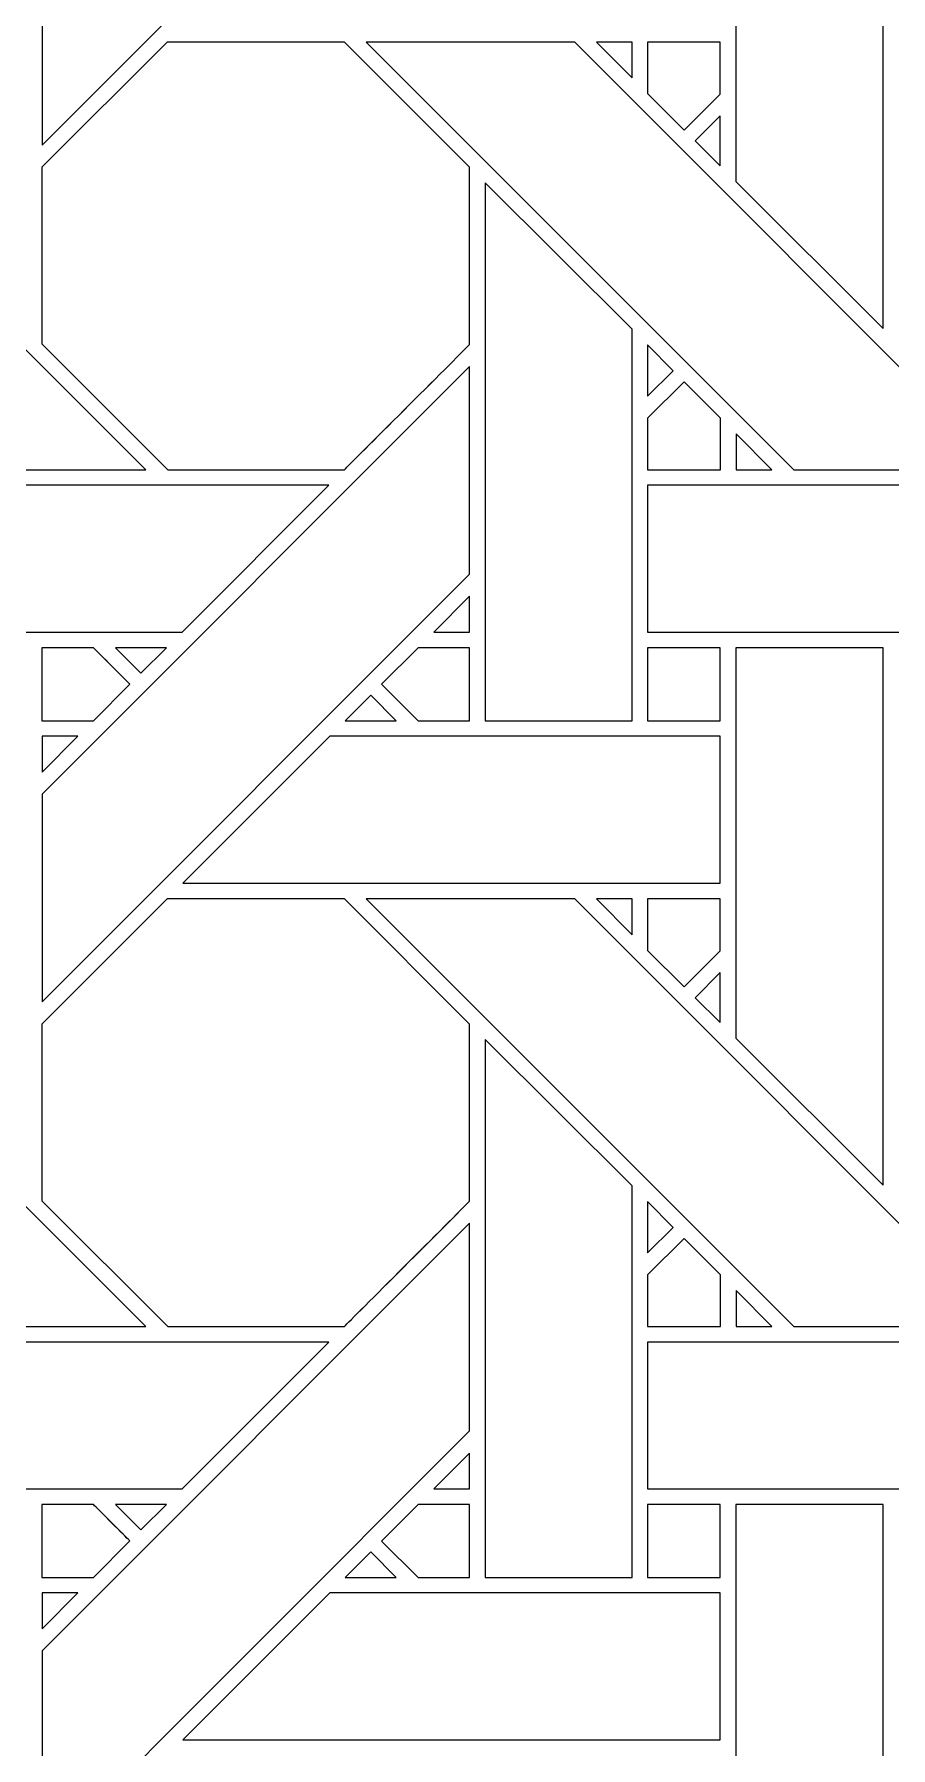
# Model space of a CAD drawing. Header units: inches. Extents: x 8.38 to 16.38, y 5.09 to 13.09.
# Drawn here: x 10.714 to 11.663, y 6.968 to 8.866 of the extents above; entities that cross this region are included whole.
import ezdxf

# ---------------------------------------------------------------- set-up
doc = ezdxf.new("R2010")
doc.units = ezdxf.units.IN
doc.header["$MEASUREMENT"] = 0
doc.layers.add('Design', color=7, linetype='Continuous', lineweight=0)

msp = doc.modelspace()

# ---------------------------------------------------------------- linework, layer by layer
at = {"layer": 'Design'}
for points, knots in [([(8.38285403781467, 13.09476386176215), (8.38285403781467, 13.09476386176215), (8.38285403781467, 5.094763861762152), (8.38285403781467, 5.094763861762152), (8.38285403781467, 5.094763861762152), (16.38285319010416, 5.094763861762152), (16.38285319010416, 5.094763861762152), (16.38285319010416, 5.094763861762152), (16.38285319010416, 13.09476386176215), (16.38285319010416, 13.09476386176215), (16.38285319010416, 13.09476386176215), (8.38285403781467, 13.09476386176215), (8.38285403781467, 13.09476386176215)], [0, 0, 0, 0, 1, 1, 1, 2, 2, 2, 3, 3, 3, 4, 4, 4, 4]), ([(8.991227601594915, 12.48639023351632), (8.991227601594915, 12.48639023351632), (8.991227601594915, 5.703137490007975), (8.991227601594915, 5.703137490007975), (8.991227601594915, 5.703137490007975), (15.77447962632388, 5.703137490007975), (15.77447962632388, 5.703137490007975), (15.77447962632388, 5.703137490007975), (15.77447962632388, 12.48639023351632), (15.77447962632388, 12.48639023351632), (15.77447962632388, 12.48639023351632), (8.991227601594915, 12.48639023351632), (8.991227601594915, 12.48639023351632)], [0, 0, 0, 0, 1, 1, 1, 2, 2, 2, 3, 3, 3, 4, 4, 4, 4]), ([(10.72293938530816, 8.973094516330294), (10.72293938530816, 8.973094516330294), (11.19660949707031, 9.446676466200087), (11.19660949707031, 9.446676466200087), (11.19660949707031, 9.446676466200087), (11.19660949707031, 9.21664089626736), (11.19660949707031, 9.21664089626736), (11.19660949707031, 9.21664089626736), (10.72293938530816, 8.74299791124132), (10.72293938530816, 8.74299791124132), (10.72293938530816, 8.74299791124132), (10.72293938530816, 8.973094516330294), (10.72293938530816, 8.973094516330294)], [0, 0, 0, 0, 1, 1, 1, 2, 2, 2, 3, 3, 3, 4, 4, 4, 4]), ([(11.65452236599392, 9.13519541422526), (11.65452236599392, 9.13519541422526), (11.65452236599392, 8.54008568657769), (11.65452236599392, 8.54008568657769), (11.65452236599392, 8.54008568657769), (11.49160512288411, 8.7030029296875), (11.49160512288411, 8.7030029296875), (11.49160512288411, 8.7030029296875), (11.49160512288411, 9.13519541422526), (11.49160512288411, 9.13519541422526), (11.49160512288411, 9.13519541422526), (11.65452236599392, 9.13519541422526), (11.65452236599392, 9.13519541422526)], [0, 0, 0, 0, 1, 1, 1, 2, 2, 2, 3, 3, 3, 4, 4, 4, 4]), ([(10.36430358886718, 8.857331169976128), (10.36430358886718, 8.857331169976128), (10.83794657389323, 8.383688184950087), (10.83794657389323, 8.383688184950087), (10.83794657389323, 8.383688184950087), (10.6069107055664, 8.383688184950087), (10.6069107055664, 8.383688184950087), (10.6069107055664, 8.383688184950087), (10.13336266411675, 8.857331169976128), (10.13336266411675, 8.857331169976128), (10.13336266411675, 8.857331169976128), (10.36430358886718, 8.857331169976128), (10.36430358886718, 8.857331169976128)], [0, 0, 0, 0, 1, 1, 1, 2, 2, 2, 3, 3, 3, 4, 4, 4, 4]), ([(10.86162397596571, 8.857318454318577), (10.86162397596571, 8.857318454318577), (11.05783504909939, 8.857318454318577), (11.05783504909939, 8.857318454318577), (11.05783504909939, 8.857318454318577), (11.1965832180447, 8.71860165066189), (11.1965832180447, 8.71860165066189), (11.1965832180447, 8.71860165066189), (11.1965832180447, 8.52238040500217), (11.1965832180447, 8.52238040500217), (11.1787846883138, 8.504445393880207), (11.06686316596137, 8.392704433865015), (11.05787913004557, 8.383693271213108), (11.05787913004557, 8.383693271213108), (10.86216481526692, 8.383693271213108), (10.86216481526692, 8.383693271213108), (10.86216481526692, 8.383693271213108), (10.72291988796658, 8.52293480767144), (10.72291988796658, 8.52293480767144), (10.72291988796658, 8.52293480767144), (10.72291988796658, 8.71860165066189), (10.72291988796658, 8.71860165066189), (10.72291988796658, 8.71860165066189), (10.86162397596571, 8.857318454318577), (10.86162397596571, 8.857318454318577)], [0, 0, 0, 0, 1, 1, 1, 2, 2, 2, 3, 3, 3, 4, 4, 4, 5, 5, 5, 6, 6, 6, 7, 7, 7, 8, 8, 8, 8]), ([(10.72291988796658, 8.71860165066189), (10.72291988796658, 8.71860165066189), (10.86162397596571, 8.857318454318577), (10.86162397596571, 8.857318454318577), (10.86162397596571, 8.857318454318577), (11.05783504909939, 8.857318454318577), (11.05783504909939, 8.857318454318577), (11.05783504909939, 8.857318454318577), (11.1965832180447, 8.71860165066189), (11.1965832180447, 8.71860165066189), (11.1965832180447, 8.71860165066189), (11.1965832180447, 8.52238040500217), (11.1965832180447, 8.52238040500217), (11.17874315049913, 8.50441148546007), (11.06683603922526, 8.392678154839407), (11.05787913004557, 8.383693271213108), (11.05787913004557, 8.383693271213108), (10.86216481526692, 8.383693271213108), (10.86216481526692, 8.383693271213108), (10.86216481526692, 8.383693271213108), (10.72291988796658, 8.52293480767144), (10.72291988796658, 8.52293480767144), (10.72291988796658, 8.52293480767144), (10.72291988796658, 8.71860165066189), (10.72291988796658, 8.71860165066189)], [0, 0, 0, 0, 1, 1, 1, 2, 2, 2, 3, 3, 3, 4, 4, 4, 5, 5, 5, 6, 6, 6, 7, 7, 7, 8, 8, 8, 8]), ([(11.31303236219618, 8.857331169976128), (11.31303236219618, 8.857331169976128), (11.78668212890625, 8.383688184950087), (11.78668212890625, 8.383688184950087), (11.78668212890625, 8.383688184950087), (11.5556394788954, 8.383688184950087), (11.5556394788954, 8.383688184950087), (11.5556394788954, 8.383688184950087), (11.08209143744574, 8.857331169976128), (11.08209143744574, 8.857331169976128), (11.08209143744574, 8.857331169976128), (11.31303236219618, 8.857331169976128), (11.31303236219618, 8.857331169976128)], [0, 0, 0, 0, 1, 1, 1, 2, 2, 2, 3, 3, 3, 4, 4, 4, 4]), ([(11.37659708658854, 8.857331169976128), (11.37659708658854, 8.857331169976128), (11.37659708658854, 8.817500644259983), (11.37659708658854, 8.817500644259983), (11.37659708658854, 8.817500644259983), (11.33715481228298, 8.857331169976128), (11.33715481228298, 8.857331169976128), (11.33715481228298, 8.857331169976128), (11.37659708658854, 8.857331169976128), (11.37659708658854, 8.857331169976128)], [0, 0, 0, 0, 1, 1, 1, 2, 2, 2, 3, 3, 3, 3]), ([(11.47404564751519, 8.857332865397135), (11.47404564751519, 8.857332865397135), (11.47404564751519, 8.799736870659721), (11.47404564751519, 8.799736870659721), (11.47404564751519, 8.799736870659721), (11.43411254882812, 8.759786817762587), (11.43411254882812, 8.759786817762587), (11.43411254882812, 8.759786817762587), (11.39378441704644, 8.800128512912327), (11.39378441704644, 8.800128512912327), (11.39378441704644, 8.800128512912327), (11.39378441704644, 8.857332865397135), (11.39378441704644, 8.857332865397135), (11.39378441704644, 8.857332865397135), (11.47404564751519, 8.857332865397135), (11.47404564751519, 8.857332865397135)], [0, 0, 0, 0, 1, 1, 1, 2, 2, 2, 3, 3, 3, 4, 4, 4, 5, 5, 5, 5]), ([(11.43411254882812, 8.759786817762587), (11.43411254882812, 8.759786817762587), (11.39378441704644, 8.800128512912327), (11.39378441704644, 8.800128512912327), (11.39378441704644, 8.800128512912327), (11.39378441704644, 8.857332865397135), (11.39378441704644, 8.857332865397135), (11.39378441704644, 8.857332865397135), (11.47404564751519, 8.857332865397135), (11.47404564751519, 8.857332865397135), (11.47404564751519, 8.857332865397135), (11.47404564751519, 8.799736870659721), (11.47404564751519, 8.799736870659721), (11.47404564751519, 8.799736870659721), (11.43411254882812, 8.759786817762587), (11.43411254882812, 8.759786817762587)], [0, 0, 0, 0, 1, 1, 1, 2, 2, 2, 3, 3, 3, 4, 4, 4, 5, 5, 5, 5]), ([(11.47406514485677, 8.775491502549913), (11.47406514485677, 8.775491502549913), (11.47406514485677, 8.720332675509983), (11.47406514485677, 8.720332675509983), (11.47406514485677, 8.720332675509983), (11.44629499647352, 8.747721354166666), (11.44629499647352, 8.747721354166666), (11.44629499647352, 8.747721354166666), (11.47406514485677, 8.775491502549913), (11.47406514485677, 8.775491502549913)], [0, 0, 0, 0, 1, 1, 1, 2, 2, 2, 3, 3, 3, 3]), ([(11.37650892469618, 8.539364284939236), (11.37650892469618, 8.539364284939236), (11.37650892469618, 8.105688307020399), (11.37650892469618, 8.105688307020399), (11.37650892469618, 8.105688307020399), (11.21374766031901, 8.105688307020399), (11.21374766031901, 8.105688307020399), (11.21374766031901, 8.105688307020399), (11.21374766031901, 8.701519436306423), (11.21374766031901, 8.701519436306423), (11.21374766031901, 8.701519436306423), (11.37650892469618, 8.539364284939236), (11.37650892469618, 8.539364284939236)], [0, 0, 0, 0, 1, 1, 1, 2, 2, 2, 3, 3, 3, 4, 4, 4, 4]), ([(11.39381747775607, 8.465120103624132), (11.39381747775607, 8.465120103624132), (11.39381747775607, 8.52188534206814), (11.39381747775607, 8.52188534206814), (11.39381747775607, 8.52188534206814), (11.42200300428602, 8.493312411838108), (11.42200300428602, 8.493312411838108), (11.42200300428602, 8.493312411838108), (11.39381747775607, 8.465120103624132), (11.39381747775607, 8.465120103624132)], [0, 0, 0, 0, 1, 1, 1, 2, 2, 2, 3, 3, 3, 3]), ([(10.72293938530816, 8.0243657430013), (10.72293938530816, 8.0243657430013), (11.19660949707031, 8.497953626844618), (11.19660949707031, 8.497953626844618), (11.19660949707031, 8.497953626844618), (11.19660949707031, 8.267911275227863), (11.19660949707031, 8.267911275227863), (11.19660949707031, 8.267911275227863), (10.72293938530816, 7.794268290201822), (10.72293938530816, 7.794268290201822), (10.72293938530816, 7.794268290201822), (10.72293938530816, 8.0243657430013), (10.72293938530816, 8.0243657430013)], [0, 0, 0, 0, 1, 1, 1, 2, 2, 2, 3, 3, 3, 4, 4, 4, 4]), ([(11.39379798041449, 8.383448282877604), (11.39379798041449, 8.383448282877604), (11.39379798041449, 8.440734015570746), (11.39379798041449, 8.440734015570746), (11.39379798041449, 8.440734015570746), (11.43412611219618, 8.481072319878471), (11.43412611219618, 8.481072319878471), (11.43412611219618, 8.481072319878471), (11.47445424397786, 8.440744188096788), (11.47445424397786, 8.440744188096788), (11.47445424397786, 8.440744188096788), (11.47445424397786, 8.383448282877604), (11.47445424397786, 8.383448282877604), (11.47445424397786, 8.383448282877604), (11.39379798041449, 8.383448282877604), (11.39379798041449, 8.383448282877604)], [0, 0, 0, 0, 1, 1, 1, 2, 2, 2, 3, 3, 3, 4, 4, 4, 5, 5, 5, 5]), ([(11.39379798041449, 8.383448282877604), (11.39379798041449, 8.383448282877604), (11.39379798041449, 8.440734015570746), (11.39379798041449, 8.440734015570746), (11.39379798041449, 8.440734015570746), (11.43412611219618, 8.481072319878471), (11.43412611219618, 8.481072319878471), (11.43412611219618, 8.481072319878471), (11.47445424397786, 8.440744188096788), (11.47445424397786, 8.440744188096788), (11.47445424397786, 8.440744188096788), (11.47445424397786, 8.383448282877604), (11.47445424397786, 8.383448282877604), (11.47445424397786, 8.383448282877604), (11.39379798041449, 8.383448282877604), (11.39379798041449, 8.383448282877604)], [0, 0, 0, 0, 1, 1, 1, 2, 2, 2, 3, 3, 3, 4, 4, 4, 5, 5, 5, 5]), ([(11.53144243028429, 8.383674621582031), (11.53144243028429, 8.383674621582031), (11.49172719319661, 8.383674621582031), (11.49172719319661, 8.383674621582031), (11.49172719319661, 8.383674621582031), (11.49172719319661, 8.423465304904514), (11.49172719319661, 8.423465304904514), (11.49172719319661, 8.423465304904514), (11.53144243028429, 8.383674621582031), (11.53144243028429, 8.383674621582031)], [0, 0, 0, 0, 1, 1, 1, 2, 2, 2, 3, 3, 3, 3]), ([(10.44509548611111, 8.203741285536024), (10.44509548611111, 8.203741285536024), (10.44509548611111, 8.366427103678385), (10.44509548611111, 8.366427103678385), (10.44509548611111, 8.366427103678385), (11.0407977634006, 8.366427103678385), (11.0407977634006, 8.366427103678385), (11.0407977634006, 8.366427103678385), (10.87806362575955, 8.203741285536024), (10.87806362575955, 8.203741285536024), (10.87806362575955, 8.203741285536024), (10.44509548611111, 8.203741285536024), (10.44509548611111, 8.203741285536024)], [0, 0, 0, 0, 1, 1, 1, 2, 2, 2, 3, 3, 3, 4, 4, 4, 4]), ([(11.39381747775607, 8.203741285536024), (11.39381747775607, 8.203741285536024), (11.39381747775607, 8.366427103678385), (11.39381747775607, 8.366427103678385), (11.39381747775607, 8.366427103678385), (11.9895265367296, 8.366427103678385), (11.9895265367296, 8.366427103678385), (11.9895265367296, 8.366427103678385), (11.82678561740451, 8.203741285536024), (11.82678561740451, 8.203741285536024), (11.82678561740451, 8.203741285536024), (11.39381747775607, 8.203741285536024), (11.39381747775607, 8.203741285536024)], [0, 0, 0, 0, 1, 1, 1, 2, 2, 2, 3, 3, 3, 4, 4, 4, 4]), ([(11.15684594048394, 8.20375484890408), (11.15684594048394, 8.20375484890408), (11.19661627875434, 8.243531121148003), (11.19661627875434, 8.243531121148003), (11.19661627875434, 8.243531121148003), (11.19661627875434, 8.20375484890408), (11.19661627875434, 8.20375484890408), (11.19661627875434, 8.20375484890408), (11.15684594048394, 8.20375484890408), (11.15684594048394, 8.20375484890408)], [0, 0, 0, 0, 1, 1, 1, 2, 2, 2, 3, 3, 3, 3]), ([(10.77998775906033, 8.186459859212238), (10.78512658013238, 8.1813481648763), (10.81590186225043, 8.150536431206596), (10.82032606336805, 8.146112230088974), (10.82032606336805, 8.146112230088974), (10.77989620632595, 8.10568576388889), (10.77989620632595, 8.10568576388889), (10.77989620632595, 8.10568576388889), (10.72291988796658, 8.10568576388889), (10.72291988796658, 8.10568576388889), (10.72291988796658, 8.10568576388889), (10.72291988796658, 8.186459859212238), (10.72291988796658, 8.186459859212238), (10.72291988796658, 8.186459859212238), (10.77998775906033, 8.186459859212238), (10.77998775906033, 8.186459859212238)], [0, 0, 0, 0, 1, 1, 1, 2, 2, 2, 3, 3, 3, 4, 4, 4, 5, 5, 5, 5]), ([(10.82032606336805, 8.146112230088974), (10.82032606336805, 8.146112230088974), (10.77989620632595, 8.10568576388889), (10.77989620632595, 8.10568576388889), (10.77989620632595, 8.10568576388889), (10.72291988796658, 8.10568576388889), (10.72291988796658, 8.10568576388889), (10.72291988796658, 8.10568576388889), (10.72291988796658, 8.186459859212238), (10.72291988796658, 8.186459859212238), (10.72291988796658, 8.186459859212238), (10.77998775906033, 8.186459859212238), (10.77998775906033, 8.186459859212238), (10.7854732937283, 8.181000603569878), (10.82032606336805, 8.146112230088974), (10.82032606336805, 8.146112230088974)], [0, 0, 0, 0, 1, 1, 1, 2, 2, 2, 3, 3, 3, 4, 4, 4, 5, 5, 5, 5]), ([(10.8043704562717, 8.186466640896265), (10.8043704562717, 8.186466640896265), (10.86082967122395, 8.186466640896265), (10.86082967122395, 8.186466640896265), (10.86082967122395, 8.186466640896265), (10.83254920111762, 8.158287896050346), (10.83254920111762, 8.158287896050346), (10.83254920111762, 8.158287896050346), (10.8043704562717, 8.186466640896265), (10.8043704562717, 8.186466640896265)], [0, 0, 0, 0, 1, 1, 1, 2, 2, 2, 3, 3, 3, 3]), ([(11.13948398166232, 8.105678134494358), (11.13948398166232, 8.105678134494358), (11.09912618001302, 8.14605712890625), (11.09912618001302, 8.14605712890625), (11.09912618001302, 8.14605712890625), (11.1395526462131, 8.186483595106337), (11.1395526462131, 8.186483595106337), (11.1395526462131, 8.186483595106337), (11.19659678141276, 8.186483595106337), (11.19659678141276, 8.186483595106337), (11.19659678141276, 8.186483595106337), (11.19659678141276, 8.105678134494358), (11.19659678141276, 8.105678134494358), (11.19659678141276, 8.105678134494358), (11.13948398166232, 8.105678134494358), (11.13948398166232, 8.105678134494358)], [0, 0, 0, 0, 1, 1, 1, 2, 2, 2, 3, 3, 3, 4, 4, 4, 5, 5, 5, 5]), ([(11.09912618001302, 8.14605712890625), (11.09912618001302, 8.14605712890625), (11.1395526462131, 8.186483595106337), (11.1395526462131, 8.186483595106337), (11.1395526462131, 8.186483595106337), (11.19659678141276, 8.186483595106337), (11.19659678141276, 8.186483595106337), (11.19659678141276, 8.186483595106337), (11.19659678141276, 8.105678134494358), (11.19659678141276, 8.105678134494358), (11.19659678141276, 8.105678134494358), (11.13948398166232, 8.105678134494358), (11.13948398166232, 8.105678134494358), (11.13948398166232, 8.105678134494358), (11.09912618001302, 8.14605712890625), (11.09912618001302, 8.14605712890625)], [0, 0, 0, 0, 1, 1, 1, 2, 2, 2, 3, 3, 3, 4, 4, 4, 5, 5, 5, 5]), ([(11.39380137125651, 8.105678134494358), (11.39380137125651, 8.105678134494358), (11.39380137125651, 8.186459859212238), (11.39380137125651, 8.186459859212238), (11.39380137125651, 8.186459859212238), (11.47404564751519, 8.186459859212238), (11.47404564751519, 8.186459859212238), (11.47404564751519, 8.186459859212238), (11.47404564751519, 8.105678134494358), (11.47404564751519, 8.105678134494358), (11.47404564751519, 8.105678134494358), (11.39380137125651, 8.105678134494358), (11.39380137125651, 8.105678134494358)], [0, 0, 0, 0, 1, 1, 1, 2, 2, 2, 3, 3, 3, 4, 4, 4, 4]), ([(11.39380137125651, 8.186459859212238), (11.39380137125651, 8.186459859212238), (11.47404564751519, 8.186459859212238), (11.47404564751519, 8.186459859212238), (11.47404564751519, 8.186459859212238), (11.47404564751519, 8.105678134494358), (11.47404564751519, 8.105678134494358), (11.47404564751519, 8.105678134494358), (11.39380137125651, 8.105678134494358), (11.39380137125651, 8.105678134494358), (11.39380137125651, 8.105678134494358), (11.39380137125651, 8.186459859212238), (11.39380137125651, 8.186459859212238)], [0, 0, 0, 0, 1, 1, 1, 2, 2, 2, 3, 3, 3, 4, 4, 4, 4]), ([(11.65452236599392, 8.186466640896265), (11.65452236599392, 8.186466640896265), (11.65452236599392, 7.591356913248697), (11.65452236599392, 7.591356913248697), (11.65452236599392, 7.591356913248697), (11.49160512288411, 7.75426059299045), (11.49160512288411, 7.75426059299045), (11.49160512288411, 7.75426059299045), (11.49160512288411, 8.186466640896265), (11.49160512288411, 8.186466640896265), (11.49160512288411, 8.186466640896265), (11.65452236599392, 8.186466640896265), (11.65452236599392, 8.186466640896265)], [0, 0, 0, 0, 1, 1, 1, 2, 2, 2, 3, 3, 3, 4, 4, 4, 4]), ([(11.11527930365668, 8.105688307020399), (11.11527930365668, 8.105688307020399), (11.05877346462673, 8.105688307020399), (11.05877346462673, 8.105688307020399), (11.05877346462673, 8.105688307020399), (11.08703358968099, 8.133948432074652), (11.08703358968099, 8.133948432074652), (11.08703358968099, 8.133948432074652), (11.11527930365668, 8.105688307020399), (11.11527930365668, 8.105688307020399)], [0, 0, 0, 0, 1, 1, 1, 2, 2, 2, 3, 3, 3, 3]), ([(10.7627699110243, 8.088549296061197), (10.7627699110243, 8.088549296061197), (10.72293938530816, 8.048732333713108), (10.72293938530816, 8.048732333713108), (10.72293938530816, 8.048732333713108), (10.72293938530816, 8.088549296061197), (10.72293938530816, 8.088549296061197), (10.72293938530816, 8.088549296061197), (10.7627699110243, 8.088549296061197), (10.7627699110243, 8.088549296061197)], [0, 0, 0, 0, 1, 1, 1, 2, 2, 2, 3, 3, 3, 3]), ([(10.878785027398, 7.925726996527777), (10.878785027398, 7.925726996527777), (11.0416276719835, 8.088549296061197), (11.0416276719835, 8.088549296061197), (11.0416276719835, 8.088549296061197), (11.47406514485677, 8.088549296061197), (11.47406514485677, 8.088549296061197), (11.47406514485677, 8.088549296061197), (11.47406514485677, 7.925726996527777), (11.47406514485677, 7.925726996527777), (11.47406514485677, 7.925726996527777), (10.878785027398, 7.925726996527777), (10.878785027398, 7.925726996527777)], [0, 0, 0, 0, 1, 1, 1, 2, 2, 2, 3, 3, 3, 4, 4, 4, 4]), ([(10.36430358886718, 7.908602396647134), (10.36430358886718, 7.908602396647134), (10.83795335557725, 7.434959411621093), (10.83795335557725, 7.434959411621093), (10.83795335557725, 7.434959411621093), (10.6069107055664, 7.434959411621093), (10.6069107055664, 7.434959411621093), (10.6069107055664, 7.434959411621093), (10.13336266411675, 7.908602396647134), (10.13336266411675, 7.908602396647134), (10.13336266411675, 7.908602396647134), (10.36430358886718, 7.908602396647134), (10.36430358886718, 7.908602396647134)], [0, 0, 0, 0, 1, 1, 1, 2, 2, 2, 3, 3, 3, 4, 4, 4, 4]), ([(10.86162397596571, 7.908582899305555), (10.86162397596571, 7.908582899305555), (11.05783504909939, 7.908582899305555), (11.05783504909939, 7.908582899305555), (11.05783504909939, 7.908582899305555), (11.1965832180447, 7.769865247938367), (11.1965832180447, 7.769865247938367), (11.1965832180447, 7.769865247938367), (11.1965832180447, 7.573650783962673), (11.1965832180447, 7.573650783962673), (11.1787846883138, 7.555715772840711), (11.06685977511935, 7.443968878851996), (11.05787573920355, 7.434956868489583), (11.05787573920355, 7.434956868489583), (10.86217159695095, 7.434956868489583), (10.86217159695095, 7.434956868489583), (10.86217159695095, 7.434956868489583), (10.72291988796658, 7.574198404947916), (10.72291988796658, 7.574198404947916), (10.72291988796658, 7.574198404947916), (10.72291988796658, 7.769865247938367), (10.72291988796658, 7.769865247938367), (10.72291988796658, 7.769865247938367), (10.86162397596571, 7.908582899305555), (10.86162397596571, 7.908582899305555)], [0, 0, 0, 0, 1, 1, 1, 2, 2, 2, 3, 3, 3, 4, 4, 4, 5, 5, 5, 6, 6, 6, 7, 7, 7, 8, 8, 8, 8]), ([(10.72291988796658, 7.769865247938367), (10.72291988796658, 7.769865247938367), (10.86162397596571, 7.908582899305555), (10.86162397596571, 7.908582899305555), (10.86162397596571, 7.908582899305555), (11.05783504909939, 7.908582899305555), (11.05783504909939, 7.908582899305555), (11.05783504909939, 7.908582899305555), (11.1965832180447, 7.769865247938367), (11.1965832180447, 7.769865247938367), (11.1965832180447, 7.769865247938367), (11.1965832180447, 7.573650783962673), (11.1965832180447, 7.573650783962673), (11.1786142985026, 7.555545383029513), (11.06673770480685, 7.443845960828992), (11.05787573920355, 7.434956868489583), (11.05787573920355, 7.434956868489583), (10.86217159695095, 7.434956868489583), (10.86217159695095, 7.434956868489583), (10.86217159695095, 7.434956868489583), (10.72291988796658, 7.574198404947916), (10.72291988796658, 7.574198404947916), (10.72291988796658, 7.574198404947916), (10.72291988796658, 7.769865247938367), (10.72291988796658, 7.769865247938367)], [0, 0, 0, 0, 1, 1, 1, 2, 2, 2, 3, 3, 3, 4, 4, 4, 5, 5, 5, 6, 6, 6, 7, 7, 7, 8, 8, 8, 8]), ([(11.08209143744574, 7.908602396647134), (11.08209143744574, 7.908602396647134), (11.31303236219618, 7.908602396647134), (11.31303236219618, 7.908602396647134), (11.31303236219618, 7.908602396647134), (11.78668212890625, 7.434959411621093), (11.78668212890625, 7.434959411621093), (11.78668212890625, 7.434959411621093), (11.5556394788954, 7.434959411621093), (11.5556394788954, 7.434959411621093), (11.5556394788954, 7.434959411621093), (11.08209143744574, 7.908602396647134), (11.08209143744574, 7.908602396647134)], [0, 0, 0, 0, 1, 1, 1, 2, 2, 2, 3, 3, 3, 4, 4, 4, 4]), ([(11.37659708658854, 7.908602396647134), (11.37659708658854, 7.908602396647134), (11.37659708658854, 7.868784586588541), (11.37659708658854, 7.868784586588541), (11.37659708658854, 7.868784586588541), (11.33716159396701, 7.908602396647134), (11.33716159396701, 7.908602396647134), (11.33716159396701, 7.908602396647134), (11.37659708658854, 7.908602396647134), (11.37659708658854, 7.908602396647134)], [0, 0, 0, 0, 1, 1, 1, 2, 2, 2, 3, 3, 3, 3]), ([(11.47404564751519, 7.90859646267361), (11.47404564751519, 7.90859646267361), (11.47404564751519, 7.851000467936197), (11.47404564751519, 7.851000467936197), (11.47404564751519, 7.851000467936197), (11.43411254882812, 7.811050415039062), (11.43411254882812, 7.811050415039062), (11.43411254882812, 7.811050415039062), (11.39378441704644, 7.851392110188801), (11.39378441704644, 7.851392110188801), (11.39378441704644, 7.851392110188801), (11.39378441704644, 7.90859646267361), (11.39378441704644, 7.90859646267361), (11.39378441704644, 7.90859646267361), (11.47404564751519, 7.90859646267361), (11.47404564751519, 7.90859646267361)], [0, 0, 0, 0, 1, 1, 1, 2, 2, 2, 3, 3, 3, 4, 4, 4, 5, 5, 5, 5]), ([(11.43411254882812, 7.811050415039062), (11.43411254882812, 7.811050415039062), (11.39378441704644, 7.851392110188801), (11.39378441704644, 7.851392110188801), (11.39378441704644, 7.851392110188801), (11.39378441704644, 7.90859646267361), (11.39378441704644, 7.90859646267361), (11.39378441704644, 7.90859646267361), (11.47404564751519, 7.90859646267361), (11.47404564751519, 7.90859646267361), (11.47404564751519, 7.90859646267361), (11.47404564751519, 7.851000467936197), (11.47404564751519, 7.851000467936197), (11.47404564751519, 7.851000467936197), (11.43411254882812, 7.811050415039062), (11.43411254882812, 7.811050415039062)], [0, 0, 0, 0, 1, 1, 1, 2, 2, 2, 3, 3, 3, 4, 4, 4, 5, 5, 5, 5]), ([(11.47406514485677, 7.826761881510416), (11.47406514485677, 7.826761881510416), (11.47406514485677, 7.771603054470485), (11.47406514485677, 7.771603054470485), (11.47406514485677, 7.771603054470485), (11.44629499647352, 7.798992580837673), (11.44629499647352, 7.798992580837673), (11.44629499647352, 7.798992580837673), (11.47406514485677, 7.826761881510416), (11.47406514485677, 7.826761881510416)], [0, 0, 0, 0, 1, 1, 1, 2, 2, 2, 3, 3, 3, 3]), ([(11.37650892469618, 7.590634663899739), (11.37650892469618, 7.590634663899739), (11.37650892469618, 7.156958685980902), (11.37650892469618, 7.156958685980902), (11.37650892469618, 7.156958685980902), (11.21374766031901, 7.156958685980902), (11.21374766031901, 7.156958685980902), (11.21374766031901, 7.156958685980902), (11.21374766031901, 7.75279066297743), (11.21374766031901, 7.75279066297743), (11.21374766031901, 7.75279066297743), (11.37650892469618, 7.590634663899739), (11.37650892469618, 7.590634663899739)], [0, 0, 0, 0, 1, 1, 1, 2, 2, 2, 3, 3, 3, 4, 4, 4, 4]), ([(11.39381747775607, 7.516391330295138), (11.39381747775607, 7.516391330295138), (11.39381747775607, 7.573156568739149), (11.39381747775607, 7.573156568739149), (11.39381747775607, 7.573156568739149), (11.42200300428602, 7.54458279079861), (11.42200300428602, 7.54458279079861), (11.42200300428602, 7.54458279079861), (11.39381747775607, 7.516391330295138), (11.39381747775607, 7.516391330295138)], [0, 0, 0, 0, 1, 1, 1, 2, 2, 2, 3, 3, 3, 3]), ([(10.72293938530816, 7.075636121961805), (10.72293938530816, 7.075636121961805), (11.19660949707031, 7.549224853515625), (11.19660949707031, 7.549224853515625), (11.19660949707031, 7.549224853515625), (11.19660949707031, 7.319182501898871), (11.19660949707031, 7.319182501898871), (11.19660949707031, 7.319182501898871), (10.72293938530816, 6.845539516872829), (10.72293938530816, 6.845539516872829), (10.72293938530816, 6.845539516872829), (10.72293938530816, 7.075636121961805), (10.72293938530816, 7.075636121961805)], [0, 0, 0, 0, 1, 1, 1, 2, 2, 2, 3, 3, 3, 4, 4, 4, 4]), ([(11.39379798041449, 7.434718661838107), (11.39379798041449, 7.434718661838107), (11.39379798041449, 7.49200439453125), (11.39379798041449, 7.49200439453125), (11.39379798041449, 7.49200439453125), (11.43412611219618, 7.532335917154947), (11.43412611219618, 7.532335917154947), (11.43412611219618, 7.532335917154947), (11.47445424397786, 7.492007785373263), (11.47445424397786, 7.492007785373263), (11.47445424397786, 7.492007785373263), (11.47445424397786, 7.434718661838107), (11.47445424397786, 7.434718661838107), (11.47445424397786, 7.434718661838107), (11.39379798041449, 7.434718661838107), (11.39379798041449, 7.434718661838107)], [0, 0, 0, 0, 1, 1, 1, 2, 2, 2, 3, 3, 3, 4, 4, 4, 5, 5, 5, 5]), ([(11.39379798041449, 7.434718661838107), (11.39379798041449, 7.434718661838107), (11.39379798041449, 7.49200439453125), (11.39379798041449, 7.49200439453125), (11.39379798041449, 7.49200439453125), (11.43412611219618, 7.532335917154947), (11.43412611219618, 7.532335917154947), (11.43412611219618, 7.532335917154947), (11.47445424397786, 7.492007785373263), (11.47445424397786, 7.492007785373263), (11.47445424397786, 7.492007785373263), (11.47445424397786, 7.434718661838107), (11.47445424397786, 7.434718661838107), (11.47445424397786, 7.434718661838107), (11.39379798041449, 7.434718661838107), (11.39379798041449, 7.434718661838107)], [0, 0, 0, 0, 1, 1, 1, 2, 2, 2, 3, 3, 3, 4, 4, 4, 5, 5, 5, 5]), ([(11.53144243028429, 7.434945848253037), (11.53144243028429, 7.434945848253037), (11.49172719319661, 7.434945848253037), (11.49172719319661, 7.434945848253037), (11.49172719319661, 7.434945848253037), (11.49172719319661, 7.474735683865016), (11.49172719319661, 7.474735683865016), (11.49172719319661, 7.474735683865016), (11.53144243028429, 7.434945848253037), (11.53144243028429, 7.434945848253037)], [0, 0, 0, 0, 1, 1, 1, 2, 2, 2, 3, 3, 3, 3]), ([(10.44509548611111, 7.255011664496527), (10.44509548611111, 7.255011664496527), (10.44509548611111, 7.417698330349391), (10.44509548611111, 7.417698330349391), (10.44509548611111, 7.417698330349391), (11.04079098171658, 7.417698330349391), (11.04079098171658, 7.417698330349391), (11.04079098171658, 7.417698330349391), (10.87805684407552, 7.255011664496527), (10.87805684407552, 7.255011664496527), (10.87805684407552, 7.255011664496527), (10.44509548611111, 7.255011664496527), (10.44509548611111, 7.255011664496527)], [0, 0, 0, 0, 1, 1, 1, 2, 2, 2, 3, 3, 3, 4, 4, 4, 4]), ([(11.39381747775607, 7.255011664496527), (11.39381747775607, 7.255011664496527), (11.39381747775607, 7.417698330349391), (11.39381747775607, 7.417698330349391), (11.39381747775607, 7.417698330349391), (11.9895265367296, 7.417698330349391), (11.9895265367296, 7.417698330349391), (11.9895265367296, 7.417698330349391), (11.82678561740451, 7.255011664496527), (11.82678561740451, 7.255011664496527), (11.82678561740451, 7.255011664496527), (11.39381747775607, 7.255011664496527), (11.39381747775607, 7.255011664496527)], [0, 0, 0, 0, 1, 1, 1, 2, 2, 2, 3, 3, 3, 4, 4, 4, 4]), ([(11.15684594048394, 7.255025227864583), (11.15684594048394, 7.255025227864583), (11.19661627875434, 7.294802347819009), (11.19661627875434, 7.294802347819009), (11.19661627875434, 7.294802347819009), (11.19661627875434, 7.255025227864583), (11.19661627875434, 7.255025227864583), (11.19661627875434, 7.255025227864583), (11.15684594048394, 7.255025227864583), (11.15684594048394, 7.255025227864583)], [0, 0, 0, 0, 1, 1, 1, 2, 2, 2, 3, 3, 3, 3]), ([(10.77998436821831, 7.237724304199218), (10.78512318929036, 7.232612609863281), (10.81590186225043, 7.201800028483072), (10.82032606336805, 7.19737582736545), (10.82032606336805, 7.19737582736545), (10.77989620632595, 7.156949361165364), (10.77989620632595, 7.156949361165364), (10.77989620632595, 7.156949361165364), (10.72291988796658, 7.156949361165364), (10.72291988796658, 7.156949361165364), (10.72291988796658, 7.156949361165364), (10.72291988796658, 7.237724304199218), (10.72291988796658, 7.237724304199218), (10.72291988796658, 7.237724304199218), (10.77998436821831, 7.237724304199218), (10.77998436821831, 7.237724304199218)], [0, 0, 0, 0, 1, 1, 1, 2, 2, 2, 3, 3, 3, 4, 4, 4, 5, 5, 5, 5]), ([(10.72291988796658, 7.237724304199218), (10.72291988796658, 7.237724304199218), (10.77998436821831, 7.237724304199218), (10.77998436821831, 7.237724304199218), (10.78549024793836, 7.232252332899305), (10.82032606336805, 7.19737582736545), (10.82032606336805, 7.19737582736545), (10.82032606336805, 7.19737582736545), (10.77989620632595, 7.156949361165364), (10.77989620632595, 7.156949361165364), (10.77989620632595, 7.156949361165364), (10.72291988796658, 7.156949361165364), (10.72291988796658, 7.156949361165364), (10.72291988796658, 7.156949361165364), (10.72291988796658, 7.237724304199218), (10.72291988796658, 7.237724304199218)], [0, 0, 0, 0, 1, 1, 1, 2, 2, 2, 3, 3, 3, 4, 4, 4, 5, 5, 5, 5]), ([(10.86083645290798, 7.23773701985677), (10.86083645290798, 7.23773701985677), (10.83254920111762, 7.209559122721353), (10.83254920111762, 7.209559122721353), (10.83254920111762, 7.209559122721353), (10.8043704562717, 7.23773701985677), (10.8043704562717, 7.23773701985677), (10.8043704562717, 7.23773701985677), (10.86083645290798, 7.23773701985677), (10.86083645290798, 7.23773701985677)], [0, 0, 0, 0, 1, 1, 1, 2, 2, 2, 3, 3, 3, 3]), ([(11.13948398166232, 7.156942579481336), (11.13948398166232, 7.156942579481336), (11.09912618001302, 7.197321573893228), (11.09912618001302, 7.197321573893228), (11.09912618001302, 7.197321573893228), (11.1395526462131, 7.237748040093315), (11.1395526462131, 7.237748040093315), (11.1395526462131, 7.237748040093315), (11.19659678141276, 7.237748040093315), (11.19659678141276, 7.237748040093315), (11.19659678141276, 7.237748040093315), (11.19659678141276, 7.156942579481336), (11.19659678141276, 7.156942579481336), (11.19659678141276, 7.156942579481336), (11.13948398166232, 7.156942579481336), (11.13948398166232, 7.156942579481336)], [0, 0, 0, 0, 1, 1, 1, 2, 2, 2, 3, 3, 3, 4, 4, 4, 5, 5, 5, 5]), ([(11.09912618001302, 7.197321573893228), (11.09912618001302, 7.197321573893228), (11.1395526462131, 7.237748040093315), (11.1395526462131, 7.237748040093315), (11.1395526462131, 7.237748040093315), (11.19659678141276, 7.237748040093315), (11.19659678141276, 7.237748040093315), (11.19659678141276, 7.237748040093315), (11.19659678141276, 7.156942579481336), (11.19659678141276, 7.156942579481336), (11.19659678141276, 7.156942579481336), (11.13948398166232, 7.156942579481336), (11.13948398166232, 7.156942579481336), (11.13948398166232, 7.156942579481336), (11.09912618001302, 7.197321573893228), (11.09912618001302, 7.197321573893228)], [0, 0, 0, 0, 1, 1, 1, 2, 2, 2, 3, 3, 3, 4, 4, 4, 5, 5, 5, 5]), ([(11.39380137125651, 7.156942579481336), (11.39380137125651, 7.156942579481336), (11.39380137125651, 7.237724304199218), (11.39380137125651, 7.237724304199218), (11.39380137125651, 7.237724304199218), (11.47404564751519, 7.237724304199218), (11.47404564751519, 7.237724304199218), (11.47404564751519, 7.237724304199218), (11.47404564751519, 7.156942579481336), (11.47404564751519, 7.156942579481336), (11.47404564751519, 7.156942579481336), (11.39380137125651, 7.156942579481336), (11.39380137125651, 7.156942579481336)], [0, 0, 0, 0, 1, 1, 1, 2, 2, 2, 3, 3, 3, 4, 4, 4, 4]), ([(11.39380137125651, 7.237724304199218), (11.39380137125651, 7.237724304199218), (11.47404564751519, 7.237724304199218), (11.47404564751519, 7.237724304199218), (11.47404564751519, 7.237724304199218), (11.47404564751519, 7.156942579481336), (11.47404564751519, 7.156942579481336), (11.47404564751519, 7.156942579481336), (11.39380137125651, 7.156942579481336), (11.39380137125651, 7.156942579481336), (11.39380137125651, 7.156942579481336), (11.39380137125651, 7.237724304199218), (11.39380137125651, 7.237724304199218)], [0, 0, 0, 0, 1, 1, 1, 2, 2, 2, 3, 3, 3, 4, 4, 4, 4]), ([(11.65452236599392, 7.23773701985677), (11.65452236599392, 7.23773701985677), (11.65452236599392, 6.6426272922092), (11.65452236599392, 6.6426272922092), (11.65452236599392, 6.6426272922092), (11.49160512288411, 6.805545383029513), (11.49160512288411, 6.805545383029513), (11.49160512288411, 6.805545383029513), (11.49160512288411, 7.23773701985677), (11.49160512288411, 7.23773701985677), (11.49160512288411, 7.23773701985677), (11.65452236599392, 7.23773701985677), (11.65452236599392, 7.23773701985677)], [0, 0, 0, 0, 1, 1, 1, 2, 2, 2, 3, 3, 3, 4, 4, 4, 4]), ([(11.11527930365668, 7.156958685980902), (11.11527930365668, 7.156958685980902), (11.0587658352322, 7.156958685980902), (11.0587658352322, 7.156958685980902), (11.0587658352322, 7.156958685980902), (11.08703358968099, 7.185218811035156), (11.08703358968099, 7.185218811035156), (11.08703358968099, 7.185218811035156), (11.11527930365668, 7.156958685980902), (11.11527930365668, 7.156958685980902)], [0, 0, 0, 0, 1, 1, 1, 2, 2, 2, 3, 3, 3, 3]), ([(10.7627699110243, 7.139834086100259), (10.7627699110243, 7.139834086100259), (10.72293938530816, 7.100003560384114), (10.72293938530816, 7.100003560384114), (10.72293938530816, 7.100003560384114), (10.72293938530816, 7.139834086100259), (10.72293938530816, 7.139834086100259), (10.72293938530816, 7.139834086100259), (10.7627699110243, 7.139834086100259), (10.7627699110243, 7.139834086100259)], [0, 0, 0, 0, 1, 1, 1, 2, 2, 2, 3, 3, 3, 3]), ([(10.87877824571397, 6.976998223198783), (10.87877824571397, 6.976998223198783), (11.0416276719835, 7.139820522732204), (11.0416276719835, 7.139820522732204), (11.0416276719835, 7.139820522732204), (11.47406514485677, 7.139820522732204), (11.47406514485677, 7.139820522732204), (11.47406514485677, 7.139820522732204), (11.47406514485677, 6.976998223198783), (11.47406514485677, 6.976998223198783), (11.47406514485677, 6.976998223198783), (10.87877824571397, 6.976998223198783), (10.87877824571397, 6.976998223198783)], [0, 0, 0, 0, 1, 1, 1, 2, 2, 2, 3, 3, 3, 4, 4, 4, 4])]:
    msp.add_open_spline(points, degree=3, knots=knots, dxfattribs=at)

doc.saveas('drawing.dxf')
